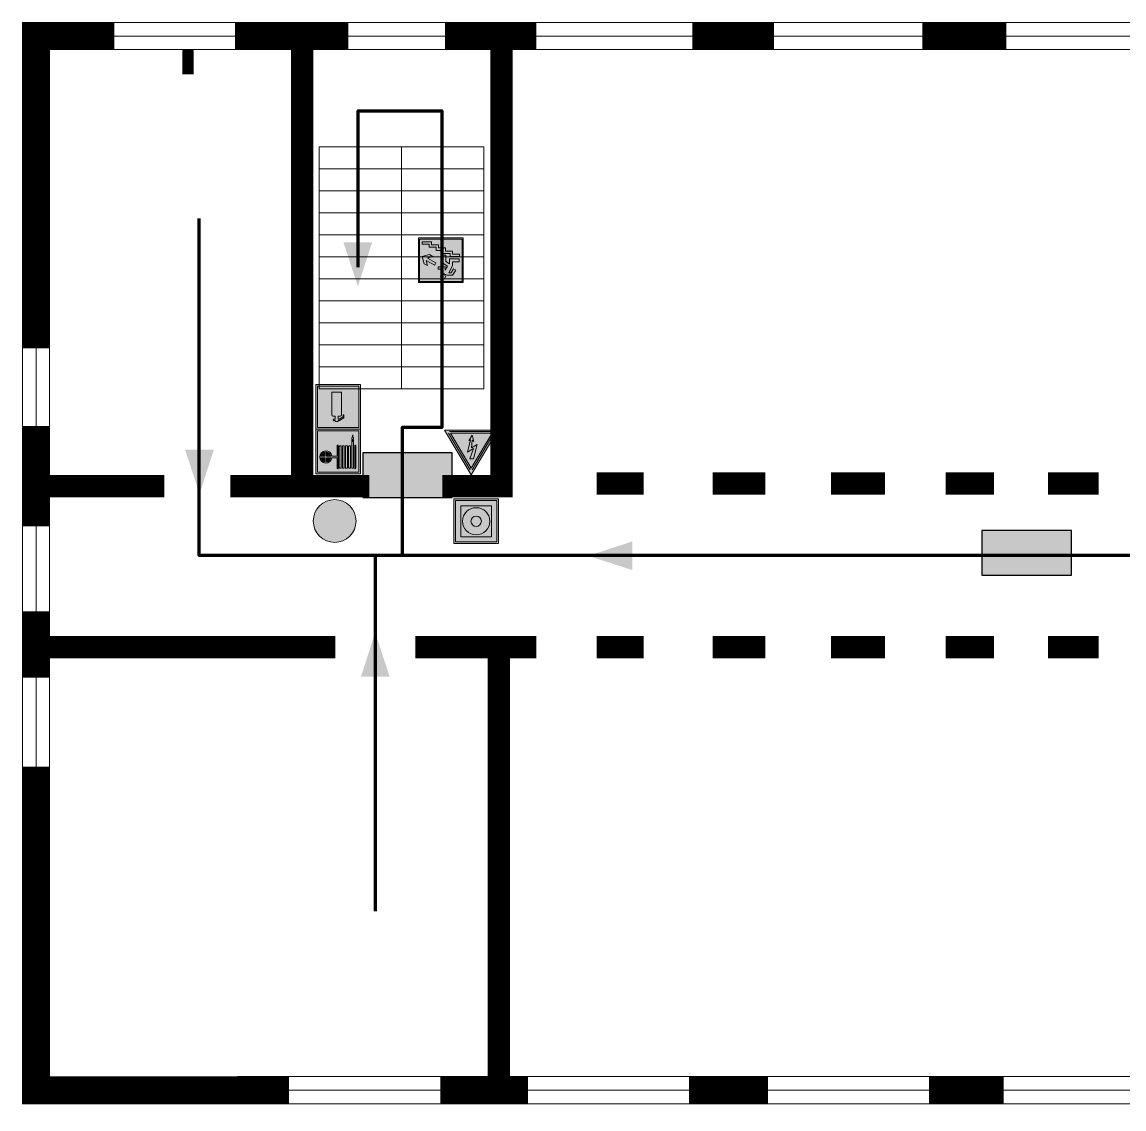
# Model space of a CAD drawing. Header units: millimetres. Extents: x 13114 to 67229, y 22859 to 38520.
# Drawn here: x 26218.1 to 26415.1, y 36067.8 to 36262.1 of the extents above; entities that cross this region are included whole.
import ezdxf

# ---------------------------------------------------------------- set-up
doc = ezdxf.new("R2010")
doc.units = ezdxf.units.MM
doc.layers.add('План_Штампы', color=7, linetype='Continuous')

# ---------------------------------------------------------------- blocks, each defined once
blk = doc.blocks.new('A$C7B4425F7')
at = {"true_color": 0xffffff}
blk.add_hatch(color=7, dxfattribs=at).paths.add_polyline_path([(0, 0), (-16, 0), (-16, -8), (0, -8)])
h = blk.add_hatch(color=126)
h.paths.add_polyline_path([(-0.2, -0.2), (-15.8, -0.2), (-15.8, -7.8), (-0.2, -7.8)])
h.paths.add_polyline_path([(-11.76, -2.03), (-11.76, -3.66), (-11.17, -3.66, -0.568275), (-11.17, -6.18), (-12.58, -6.18), (-12.58, -2.03)], flags=16)
h.paths.add_polyline_path([(-13.33, -4.12, -0.495768), (-13.59, -6.18), (-15.03, -6.18), (-15.03, -2.03), (-13.59, -2.03, -0.487973)], flags=16)
h.paths.add_polyline_path([(-10.25, -2.03), (-9.48, -2.03), (-9.48, -6.18), (-10.25, -6.18)], flags=16)
h.paths.add_polyline_path([(-13.84, -3.69), (-14.24, -3.69), (-14.24, -3.03), (-13.9, -3.03, -0.692621)], flags=0)
h.paths.add_polyline_path([(-9.15, -2.03), (-8.4, -2.03), (-8.04, -3.07), (-7.68, -2.03), (-6.93, -2.03), (-7.64, -4.1), (-6.93, -6.18), (-7.68, -6.18), (-8.04, -5.14), (-8.4, -6.18), (-9.15, -6.18), (-8.44, -4.1)], flags=16)
h.paths.add_polyline_path([(-11.76, -4.46), (-11.42, -4.46, -0.692621), (-11.36, -5.12), (-11.76, -5.12)], flags=0)
h.paths.add_polyline_path([(-13.9, -5.2), (-14.24, -5.2), (-14.24, -4.55), (-13.84, -4.55, -0.708038)], flags=0)
edge = h.paths.add_edge_path(flags=16)
edge.add_ellipse((-5.51, -4.08), major_axis=(0, 2.05), ratio=0.586184, start_angle=0, end_angle=360)
edge = h.paths.add_edge_path(flags=0)
edge.add_ellipse((-5.51, -4.08), major_axis=(0, 1.14), ratio=0.454828, start_angle=0, end_angle=360)
h.paths.add_polyline_path([(-4.13, -4.96, 0.377264), (-3.48, -4.52, 0.0555), (-3.16, -2.03), (-1.66, -2.03), (-1.66, -4.96), (-0.96, -4.96), (-0.96, -7.01), (-1.75, -7.01), (-1.75, -6.18), (-3.3, -6.18), (-3.3, -7.02), (-4.13, -7.02)], flags=16)
h.paths.add_polyline_path([(-2.73, -2.91), (-2.28, -2.91), (-2.28, -4.96), (-3.05, -4.96, 0.079136)], flags=0)
at = {"color": 126}
blk.add_lwpolyline([(-16, -8), (0, -8), (0, 0), (-16, 0)], close=True, dxfattribs=at)
blk = doc.blocks.new('A$C32E8229D')
at = {"true_color": 0xffffff}
blk.add_hatch(color=7, dxfattribs=at).paths.add_polyline_path([(0, 0), (0, -8), (16, -8), (16, 0)])
h = blk.add_hatch(color=126)
h.paths.add_polyline_path([(0.2, -0.2), (15.8, -0.2), (15.8, -7.8), (0.2, -7.8)])
h.paths.add_polyline_path([(13.49, -2.05), (12.08, -2.05), (11.37, -2.63, 0.162397), (11.29, -2.84), (11.29, -3.63), (10.35, -3.63), (10.35, -4.05), (11.68, -4.05), (11.68, -3.48), (12.26, -4.28), (11.29, -5.1), (11.29, -6.78), (11.85, -6.78), (11.85, -5.44), (12.8, -4.64), (12.8, -5.94), (14.46, -5.94), (14.46, -5.39), (13.45, -5.39), (13.45, -3.97), (12.46, -2.59), (13.15, -2.59), (13.69, -3.34), (14.18, -3)], flags=16)
h.paths.add_polyline_path([(10.74, -1.82, 1), (11.8, -1.82, 1)], flags=16)
h.paths.add_polyline_path([(9.39, -3.59), (5.99, -3.59), (6.56, -3.03), (5.91, -3.03), (5.1, -3.83), (5.91, -4.64), (6.56, -4.64), (5.99, -4.09), (9.39, -4.09)], flags=16)
h.paths.add_polyline_path([(4.29, -1.08), (1.72, -1.08), (1.72, -6.6), (4.29, -6.6)], flags=16)
at = {"color": 126}
blk.add_lwpolyline([(16, -8), (0, -8), (0, 0), (16, 0)], close=True, dxfattribs=at)
blk = doc.blocks.new('вниз')
at = {"lineweight": 0, "true_color": 0xffffff}
h = blk.add_hatch(color=7, dxfattribs=at)
h.dxf.hatch_style = 1
h.paths.add_polyline_path([(40994.51, -4472.22), (40986.51, -4472.22), (40986.51, -4480.22), (40994.51, -4480.22)])
h.paths.add_polyline_path([(40994.31, -4472.42), (40994.31, -4480.01), (40986.71, -4480.01), (40986.71, -4472.42)], flags=16)
h.paths.add_polyline_path([(40988.43, -4473.53), (40989.43, -4473.53), (40990.19, -4473.96), (40990.19, -4474.6), (40991, -4474.6), (40991, -4475.06), (40989.73, -4475.06), (40989.73, -4474.46), (40989.3, -4475.18), (40990.17, -4475.7), (40990.17, -4477.11), (40989.63, -4477.11), (40989.63, -4476.01), (40988.94, -4475.59), (40988.94, -4476.46), (40988.94, -4476.46), (40987.47, -4476.46), (40987.26, -4476.46), (40987.26, -4475.92), (40988.4, -4475.92), (40988.4, -4475.2), (40989.1, -4473.99), (40988.66, -4473.99), (40988.24, -4474.7), (40987.86, -4474.47), (40988.41, -4473.56)], flags=0)
h.paths.add_polyline_path([(40990.55, -4473.29, -1), (40989.69, -4473.29, -1)], flags=0)
h.paths.add_polyline_path([(40988.85, -4476.89), (40988.85, -4477.43), (40990.1, -4477.43), (40990.1, -4477.99), (40991.34, -4477.99), (40991.34, -4478.54), (40992.59, -4478.54), (40992.59, -4479.09), (40993.83, -4479.09), (40993.83, -4479.52), (40992.17, -4479.52), (40992.17, -4478.97), (40990.91, -4478.97), (40990.91, -4478.41), (40989.68, -4478.41), (40989.68, -4477.86), (40988.43, -4477.86), (40988.43, -4477.31), (40987.6, -4477.31), (40987.18, -4477.31), (40987.18, -4476.89)], flags=0)
h.paths.add_polyline_path([(40991.61, -4475.33), (40993.12, -4476.2), (40992.9, -4475.27), (40993.48, -4475.6), (40993.83, -4476.88), (40992.56, -4477.22), (40991.97, -4476.88), (40992.9, -4476.61), (40991.38, -4475.74), (40991.58, -4475.39)], flags=0)
h.paths.add_polyline_path([(40990.19, -4473.96), (40989.43, -4473.53), (40988.43, -4473.53), (40988.41, -4473.56), (40987.86, -4474.47), (40988.24, -4474.7), (40988.66, -4473.99), (40989.1, -4473.99), (40988.4, -4475.2), (40988.4, -4475.92), (40987.26, -4475.92), (40987.26, -4476.46), (40987.47, -4476.46), (40988.94, -4476.46), (40988.94, -4476.27), (40988.94, -4475.59), (40989.63, -4476.01), (40989.63, -4477.11), (40990.17, -4477.11), (40990.17, -4475.7), (40989.3, -4475.18), (40989.73, -4474.46), (40989.73, -4475.06), (40991, -4475.06), (40991, -4474.6), (40990.19, -4474.6)], flags=0)
h.paths.add_polyline_path([(40990.55, -4473.29, 1), (40989.69, -4473.29, 1)], flags=0)
h.paths.add_polyline_path([(40991.61, -4475.33), (40991.58, -4475.39), (40991.38, -4475.74), (40992.9, -4476.61), (40991.97, -4476.88), (40992.56, -4477.22), (40993.83, -4476.88), (40993.48, -4475.6), (40992.9, -4475.27), (40993.12, -4476.2)], flags=0)
h.paths.add_polyline_path([(40990.1, -4477.43), (40988.85, -4477.43), (40988.85, -4476.89), (40987.18, -4476.89), (40987.18, -4477.31), (40987.6, -4477.31), (40988.43, -4477.31), (40988.43, -4477.86), (40989.68, -4477.86), (40989.68, -4478.41), (40990.91, -4478.41), (40990.91, -4478.97), (40992.17, -4478.97), (40992.17, -4479.52), (40993.83, -4479.52), (40993.83, -4479.09), (40992.59, -4479.09), (40992.59, -4478.54), (40991.34, -4478.54), (40991.34, -4477.99), (40990.1, -4477.99)], flags=0)
at = {"lineweight": 0}
h = blk.add_hatch(color=126, dxfattribs=at)
h.dxf.hatch_style = 1
h.paths.add_polyline_path([(40994.31, -4472.42), (40986.71, -4472.42), (40986.71, -4480.01), (40994.31, -4480.01)])
h.paths.add_polyline_path([(40988.43, -4473.53), (40989.43, -4473.53), (40990.19, -4473.96), (40990.19, -4474.6), (40991, -4474.6), (40991, -4475.06), (40989.73, -4475.06), (40989.73, -4474.46), (40989.3, -4475.18), (40990.17, -4475.7), (40990.17, -4477.11), (40989.63, -4477.11), (40989.63, -4476.01), (40988.94, -4475.59), (40988.94, -4476.46), (40988.94, -4476.46), (40987.47, -4476.46), (40987.26, -4476.46), (40987.26, -4475.92), (40988.4, -4475.92), (40988.4, -4475.2), (40989.1, -4473.99), (40988.66, -4473.99), (40988.24, -4474.7), (40987.86, -4474.47), (40988.41, -4473.56)], flags=16)
h.paths.add_polyline_path([(40990.55, -4473.29, -1), (40989.69, -4473.29, -1)], flags=16)
h.paths.add_polyline_path([(40988.85, -4476.89), (40988.85, -4477.43), (40990.1, -4477.43), (40990.1, -4477.99), (40991.34, -4477.99), (40991.34, -4478.54), (40992.59, -4478.54), (40992.59, -4479.09), (40993.83, -4479.09), (40993.83, -4479.52), (40992.17, -4479.52), (40992.17, -4478.97), (40990.91, -4478.97), (40990.91, -4478.41), (40989.68, -4478.41), (40989.68, -4477.86), (40988.43, -4477.86), (40988.43, -4477.31), (40987.6, -4477.31), (40987.18, -4477.31), (40987.18, -4476.89)], flags=16)
h.paths.add_polyline_path([(40991.61, -4475.33), (40993.12, -4476.2), (40992.9, -4475.27), (40993.48, -4475.6), (40993.83, -4476.88), (40992.56, -4477.22), (40991.97, -4476.88), (40992.9, -4476.61), (40991.38, -4475.74), (40991.58, -4475.39)], flags=16)
at = {"lineweight": 0, "true_color": 0xffffff}
h = blk.add_hatch(color=7, dxfattribs=at)
h.dxf.hatch_style = 1
h.paths.add_polyline_path([(40989.73, -4474.46), (40989.73, -4475.06), (40991, -4475.06), (40991, -4474.6), (40990.19, -4474.6), (40990.19, -4473.96), (40989.43, -4473.53), (40988.43, -4473.53), (40988.41, -4473.56), (40987.86, -4474.47), (40988.24, -4474.7), (40988.66, -4473.99), (40989.1, -4473.99), (40988.4, -4475.2), (40988.4, -4475.92), (40987.26, -4475.92), (40987.26, -4476.46), (40987.47, -4476.46), (40988.94, -4476.46), (40988.94, -4475.59), (40989.63, -4476.01), (40989.63, -4477.11), (40990.17, -4477.11), (40990.17, -4475.7), (40989.3, -4475.18)])
h.paths.add_polyline_path([(40989.69, -4473.29, 1), (40990.55, -4473.29, 1)])
h.paths.add_polyline_path([(40991.61, -4475.33), (40991.58, -4475.39), (40991.38, -4475.74), (40992.9, -4476.61), (40991.97, -4476.88), (40992.56, -4477.22), (40993.83, -4476.88), (40993.48, -4475.6), (40992.9, -4475.27), (40993.12, -4476.2)])
h.paths.add_polyline_path([(40990.1, -4477.43), (40988.85, -4477.43), (40988.85, -4476.89), (40987.18, -4476.89), (40987.18, -4477.31), (40987.6, -4477.31), (40988.43, -4477.31), (40988.43, -4477.86), (40989.68, -4477.86), (40989.68, -4478.41), (40990.91, -4478.41), (40990.91, -4478.97), (40992.17, -4478.97), (40992.17, -4479.52), (40993.83, -4479.52), (40993.83, -4479.09), (40992.59, -4479.09), (40992.59, -4478.54), (40991.34, -4478.54), (40991.34, -4477.99), (40990.1, -4477.99)])
at = {"color": 126, "lineweight": 0}
for points in [[(40986.51, -4472.22), (40994.51, -4472.22), (40994.51, -4480.22), (40986.51, -4480.22)], [(40986.71, -4472.42), (40994.31, -4472.42), (40994.31, -4480.01), (40986.71, -4480.01)]]:
    blk.add_lwpolyline(points, close=True, dxfattribs=at)
for points in [[(40987.47, -4476.46), (40987.26, -4476.46), (40987.26, -4475.92), (40988.4, -4475.92), (40988.4, -4475.2), (40989.1, -4473.99), (40988.66, -4473.99), (40988.24, -4474.7), (40987.86, -4474.47), (40988.41, -4473.56), (40988.43, -4473.53), (40989.43, -4473.53), (40990.19, -4473.96), (40990.19, -4474.6), (40991, -4474.6), (40991, -4475.06), (40989.73, -4475.06), (40989.73, -4474.46), (40989.3, -4475.18), (40990.17, -4475.7), (40990.17, -4477.11), (40989.63, -4477.11), (40989.63, -4476.01), (40988.94, -4475.59), (40988.94, -4476.46)], [(40987.6, -4477.31), (40987.18, -4477.31), (40987.18, -4476.89), (40988.85, -4476.89), (40988.85, -4477.43), (40990.1, -4477.43), (40990.1, -4477.99), (40991.34, -4477.99), (40991.34, -4478.54), (40992.59, -4478.54), (40992.59, -4479.09), (40993.83, -4479.09), (40993.83, -4479.52), (40992.17, -4479.52), (40992.17, -4478.97), (40990.91, -4478.97), (40990.91, -4478.41), (40989.68, -4478.41), (40989.68, -4477.86), (40988.43, -4477.86), (40988.43, -4477.31), (40987.6, -4477.31)], [(40987.47, -4476.46), (40988.94, -4476.46), (40988.94, -4476.27)], [(40991.58, -4475.39), (40991.38, -4475.74), (40992.9, -4476.61), (40991.97, -4476.88), (40992.56, -4477.22), (40993.83, -4476.88), (40993.48, -4475.6), (40992.9, -4475.27), (40993.12, -4476.2), (40991.61, -4475.33), (40991.58, -4475.39)]]:
    blk.add_lwpolyline(points, dxfattribs=at)
blk.add_circle((40990.12, -4473.29), 0.432, dxfattribs=at)
blk = doc.blocks.new('A$C3AD82952')
at = {"true_color": 0xf5f5ff}
h = blk.add_hatch(color=7, dxfattribs=at)
h.dxf.hatch_style = 1
h.paths.add_polyline_path([(8.21, 8.73, 0.414214), (7.89, 9.05), (7.22, 9.05), (7.22, 9.92), (7.59, 9.92, 1), (7.57, 10.36), (7.22, 10.36), (7.22, 10.6), (6.43, 10.6), (6.43, 10.36), (6.01, 10.36), (4.74, 9.59), (4.74, 8.69), (4.98, 8.73), (4.98, 9.26), (6.12, 9.91), (6.43, 9.91), (6.43, 9.05), (5.76, 9.05, 0.414214), (5.44, 8.73), (5.44, 2.2), (8.21, 2.2)], flags=0)
h.paths.add_polyline_path([(12.8, 12.8), (0, 12.8), (0, 0), (12.8, 0)])
h.paths.add_polyline_path([(0.51, 12.29), (12.29, 12.29), (12.29, 0.51), (0.51, 0.51)], flags=16)
h.paths.add_polyline_path([(4.74, 9.59), (6.01, 10.36), (6.43, 10.36), (6.43, 10.6), (7.22, 10.6), (7.22, 10.36), (7.59, 10.36, -0.94586), (7.59, 9.92), (7.22, 9.92), (7.22, 9.05), (7.89, 9.05, -0.414214), (8.21, 8.73), (8.21, 2.2), (5.44, 2.2), (5.44, 8.73, -0.414214), (5.76, 9.05), (6.43, 9.05), (6.43, 9.91), (6.12, 9.91), (4.98, 9.26), (4.98, 8.73), (4.74, 8.69)], flags=0)
h = blk.add_hatch(color=242)
h.dxf.hatch_style = 1
h.paths.add_polyline_path([(12.29, 12.29), (0.51, 12.29), (0.51, 0.51), (12.29, 0.51)])
h.paths.add_polyline_path([(4.74, 8.69), (4.74, 9.59), (6.01, 10.36), (6.43, 10.36), (6.43, 10.6), (7.22, 10.6), (7.22, 10.36), (7.59, 10.36, -0.94586), (7.59, 9.92), (7.22, 9.92), (7.22, 9.05), (7.89, 9.05, -0.414214), (8.21, 8.73), (8.21, 2.2), (5.44, 2.2), (5.44, 8.73, -0.414214), (5.76, 9.05), (6.43, 9.05), (6.43, 9.91), (6.12, 9.91), (4.98, 9.26), (4.98, 8.73)], flags=16)
h = blk.add_hatch(color=7, dxfattribs=at)
h.dxf.hatch_style = 1
h.paths.add_polyline_path([(8.21, 8.73, 0.414214), (7.89, 9.05), (7.22, 9.05), (7.22, 9.92), (7.59, 9.92, 1), (7.57, 10.36), (7.22, 10.36), (7.22, 10.6), (6.43, 10.6), (6.43, 10.36), (6.01, 10.36), (4.74, 9.59), (4.74, 8.69), (4.98, 8.73), (4.98, 9.26), (6.12, 9.91), (6.43, 9.91), (6.43, 9.05), (5.76, 9.05, 0.414214), (5.44, 8.73), (5.44, 2.2), (8.21, 2.2)])
at = {"color": 242, "lineweight": 5}
for p, q in [((0, 0), (0, 12.8)), ((0, 12.8), (12.8, 12.8)), ((12.8, 0), (12.8, 12.8)), ((6.01, 10.36), (4.74, 9.59)), ((4.74, 9.59), (4.74, 8.69)), ((4.98, 9.26), (6.12, 9.91)), ((6.01, 10.36), (6.43, 10.36)), ((6.12, 9.91), (6.43, 9.91)), ((7.22, 10.6), (6.43, 10.6)), ((6.43, 10.6), (6.43, 10.36)), ((6.43, 9.91), (6.43, 9.05)), ((7.22, 10.36), (7.22, 10.6)), ((7.59, 10.36), (7.22, 10.36)), ((7.22, 9.05), (7.22, 9.92)), ((7.59, 9.92), (7.22, 9.92)), ((4.74, 8.69), (4.98, 8.73)), ((4.98, 8.73), (4.98, 9.26)), ((5.44, 2.2), (5.44, 8.73)), ((5.76, 9.05), (6.43, 9.05)), ((7.89, 9.05), (7.22, 9.05)), ((8.21, 2.2), (8.21, 8.73)), ((0, 0), (12.8, 0)), ((5.44, 2.2), (8.21, 2.2))]:
    blk.add_line(p, q, dxfattribs=at)
blk.add_lwpolyline([(0.51, 12.29), (12.29, 12.29), (12.29, 0.51), (0.51, 0.51)], close=True, dxfattribs=at)
for centre, radius, start, end in [((7.58, 10.14), 0.223, 273.1875, 86.8125), ((5.76, 8.73), 0.32, 90, 180), ((7.89, 8.73), 0.32, 0, 90)]:
    blk.add_arc(centre, radius, start, end, dxfattribs=at)
blk = doc.blocks.new('A$C37112FD5')
at = {"true_color": 0xf5f5ff}
h = blk.add_hatch(color=7, dxfattribs=at)
h.dxf.hatch_style = 1
h.paths.add_polyline_path([(12.8, -7.4), (0, -7.4), (0, -20.2), (12.8, -20.2)])
h.paths.add_polyline_path([(12.29, -7.91), (12.29, -19.69), (0.51, -19.69), (0.51, -7.91)], flags=16)
h.paths.add_polyline_path([(4.98, -9.04, -0.42597), (5.17, -9.22), (5.17, -12.25), (5.17, -15.29, -0.432244), (4.98, -15.47), (4.83, -15.47, -0.42597), (4.64, -15.29), (4.64, -12.25), (4.64, -9.22, -0.432244), (4.83, -9.04)], flags=0)
h.paths.add_polyline_path([(4.28, -9.22), (4.28, -12.25), (4.28, -15.29, -0.432244), (4.09, -15.47), (3.94, -15.47, -0.42597), (3.75, -15.29), (3.75, -12.25), (3.75, -9.22, -0.432244), (3.94, -9.04), (4.09, -9.04, -0.42597)], flags=0)
h.paths.add_polyline_path([(5.72, -9.04), (5.87, -9.04, -0.42597), (6.06, -9.22), (6.06, -12.25), (6.06, -15.29, -0.432244), (5.87, -15.47), (5.72, -15.47, -0.42597), (5.53, -15.29), (5.53, -12.25), (5.53, -9.22, -0.432244)], flags=0)
h.paths.add_polyline_path([(6.42, -8.9), (6.5, -8.9, -0.42597), (6.69, -9.08), (6.69, -12.03), (8.21, -12.03, -15.824349), (8.21, -12.47), (6.69, -12.47), (6.69, -15.42, -0.432244), (6.5, -15.6), (6.42, -15.6)], flags=0)
h.paths.add_polyline_path([(3.39, -9.22), (3.39, -12.25), (3.39, -15.29, -0.432244), (3.2, -15.47), (3.05, -15.47, -0.42597), (2.85, -15.29), (2.85, -12.25), (2.85, -9.22, -0.432244), (3.05, -9.04), (3.2, -9.04, -0.42597)], flags=0)
h.paths.add_polyline_path([(2.5, -9.22), (2.5, -16.71), (1.96, -16.71), (1.96, -9.22, -0.432244), (2.15, -9.04), (2.31, -9.04, -0.42597)], flags=0)
h.paths.add_polyline_path([(1.61, -8.9), (1.61, -15.6), (1.57, -15.6, -0.42597), (1.37, -15.42), (1.37, -12.03), (1.37, -9.09, -0.432244), (1.57, -8.9)], flags=0)
h.paths.add_polyline_path([(9.76, -10.81), (9.76, -12.03), (8.49, -12.03, -0.336371)], flags=0)
h.paths.add_polyline_path([(8.49, -12.47), (9.76, -12.47), (9.76, -13.7, -0.336371)], flags=0)
h.paths.add_polyline_path([(10.11, -10.81, -0.336371), (11.38, -12.03), (10.11, -12.03)], flags=0)
h.paths.add_polyline_path([(10.11, -12.47), (11.38, -12.47, -0.336371), (10.11, -13.7)], flags=0)
h.paths.add_polyline_path([(2.5, -16.84), (2.5, -17.05), (1.97, -17.05), (1.97, -16.84)], flags=0)
h.paths.add_polyline_path([(2.5, -17.24, -0.033778), (2.24, -18.6, -0.033778), (1.97, -17.24)], flags=0)
h = blk.add_hatch(color=242)
h.dxf.hatch_style = 1
h.paths.add_polyline_path([(12.29, -7.91), (0.51, -7.91), (0.51, -19.69), (12.29, -19.69)])
h.paths.add_polyline_path([(6.42, -15.6), (6.42, -8.9), (6.5, -8.9, -0.42597), (6.69, -9.08), (6.69, -12.03), (8.21, -12.03, -15.824349), (8.21, -12.47), (6.69, -12.47), (6.69, -15.42, -0.432244), (6.5, -15.6)], flags=16)
h.paths.add_polyline_path([(5.87, -15.47), (5.72, -15.47, -0.42597), (5.53, -15.29), (5.53, -12.25), (5.53, -9.22, -0.432244), (5.72, -9.04), (5.87, -9.04, -0.42597), (6.06, -9.22), (6.06, -12.25), (6.06, -15.29, -0.432244)], flags=16)
h.paths.add_polyline_path([(4.98, -15.47), (4.83, -15.47, -0.42597), (4.64, -15.29), (4.64, -12.25), (4.64, -9.22, -0.432244), (4.83, -9.04), (4.98, -9.04, -0.42597), (5.17, -9.22), (5.17, -12.25), (5.17, -15.29, -0.432244)], flags=16)
h.paths.add_polyline_path([(4.09, -15.47), (3.94, -15.47, -0.42597), (3.75, -15.29), (3.75, -12.25), (3.75, -9.22, -0.432244), (3.94, -9.04), (4.09, -9.04, -0.42597), (4.28, -9.22), (4.28, -12.25), (4.28, -15.29, -0.432244)], flags=16)
h.paths.add_polyline_path([(3.2, -15.47), (3.05, -15.47, -0.42597), (2.85, -15.29), (2.85, -12.25), (2.85, -9.22, -0.432244), (3.05, -9.04), (3.2, -9.04, -0.42597), (3.39, -9.22), (3.39, -12.25), (3.39, -15.29, -0.432244)], flags=16)
h.paths.add_polyline_path([(2.5, -17.05), (1.97, -17.05), (1.97, -16.84), (2.5, -16.84)], flags=16)
h.paths.add_polyline_path([(2.5, -17.24, -0.033778), (2.24, -18.6, -0.033778), (1.97, -17.24)], flags=16)
h.paths.add_polyline_path([(2.5, -16.71), (1.96, -16.71), (1.96, -9.22, -0.432244), (2.15, -9.04), (2.31, -9.04, -0.42597), (2.5, -9.22)], flags=16)
h.paths.add_polyline_path([(1.61, -15.6), (1.57, -15.6, -0.42597), (1.37, -15.42), (1.37, -12.03), (1.37, -9.09, -0.432244), (1.57, -8.9), (1.61, -8.9)], flags=16)
h.paths.add_polyline_path([(8.49, -12.47), (9.76, -12.47), (9.76, -13.7, -0.336371)], flags=0)
h.paths.add_polyline_path([(10.11, -13.7), (10.11, -12.47), (11.38, -12.47, -0.336371)], flags=0)
h.paths.add_polyline_path([(8.49, -12.03, -0.336371), (9.76, -10.81), (9.76, -12.03)], flags=0)
h.paths.add_polyline_path([(10.11, -12.03), (10.11, -10.81, -0.336371), (11.38, -12.03)], flags=0)
h = blk.add_hatch(color=7, dxfattribs=at)
h.dxf.hatch_style = 1
h.paths.add_polyline_path([(1.61, -8.9), (1.57, -8.9, 0.432244), (1.37, -9.09), (1.37, -12.03), (1.37, -15.42, 0.42597), (1.57, -15.6), (1.61, -15.6)])
h.paths.add_polyline_path([(2.5, -9.22, 0.42597), (2.31, -9.04), (2.15, -9.04, 0.432244), (1.96, -9.22), (1.96, -16.71), (2.5, -16.71)])
h.paths.add_polyline_path([(2.5, -16.84), (1.97, -16.84), (1.97, -17.05), (2.5, -17.05)])
h.paths.add_polyline_path([(2.5, -17.24), (1.97, -17.24, 0.033778), (2.24, -18.6, 0.033778)])
h.paths.add_polyline_path([(3.39, -12.25), (3.39, -9.22, 0.42597), (3.2, -9.04), (3.05, -9.04, 0.432244), (2.85, -9.22), (2.85, -12.25), (2.85, -15.29, 0.42597), (3.05, -15.47), (3.2, -15.47, 0.432244), (3.39, -15.29)])
h.paths.add_polyline_path([(4.28, -12.25), (4.28, -9.22, 0.42597), (4.09, -9.04), (3.94, -9.04, 0.432244), (3.75, -9.22), (3.75, -12.25), (3.75, -15.29, 0.42597), (3.94, -15.47), (4.09, -15.47, 0.432244), (4.28, -15.29)])
h.paths.add_polyline_path([(5.17, -12.25), (5.17, -9.22, 0.42597), (4.98, -9.04), (4.83, -9.04, 0.432244), (4.64, -9.22), (4.64, -12.25), (4.64, -15.29, 0.42597), (4.83, -15.47), (4.98, -15.47, 0.432244), (5.17, -15.29)])
h.paths.add_polyline_path([(6.06, -12.25), (6.06, -9.22, 0.42597), (5.87, -9.04), (5.72, -9.04, 0.432244), (5.53, -9.22), (5.53, -12.25), (5.53, -15.29, 0.42597), (5.72, -15.47), (5.87, -15.47, 0.432244), (6.06, -15.29)])
h.paths.add_polyline_path([(6.69, -12.47), (8.21, -12.47, 15.824349), (8.21, -12.03), (6.69, -12.03), (6.69, -9.08, 0.42597), (6.5, -8.9), (6.42, -8.9), (6.42, -15.6), (6.5, -15.6, 0.432244), (6.69, -15.42)])
h.paths.add_polyline_path([(8.49, -12.47), (9.76, -12.47), (9.76, -13.7, -0.336371)], flags=16)
h.paths.add_polyline_path([(8.49, -12.03, -0.336371), (9.76, -10.81), (9.76, -12.03)], flags=16)
h.paths.add_polyline_path([(10.11, -12.47), (11.38, -12.47, -0.336371), (10.11, -13.7)], flags=16)
h.paths.add_polyline_path([(10.11, -12.03), (10.11, -10.81, -0.336371), (11.38, -12.03)], flags=16)
h = blk.add_hatch(color=242)
h.dxf.hatch_style = 1
h.paths.add_polyline_path([(9.76, -10.81, 0.336371), (8.49, -12.03), (9.76, -12.03)])
h.paths.add_polyline_path([(10.11, -10.81), (10.11, -12.03), (11.38, -12.03, 0.336371)])
h.paths.add_polyline_path([(11.38, -12.47), (10.11, -12.47), (10.11, -13.7, 0.336371)])
h.paths.add_polyline_path([(9.76, -12.47), (8.49, -12.47, 0.336371), (9.76, -13.7)])
at = {"color": 242, "lineweight": 5}
for p, q in [((0, -20.2), (0, -7.4)), ((0, -7.4), (12.8, -7.4)), ((1.37, -12.03), (1.37, -9.08)), ((1.57, -8.9), (1.61, -8.9)), ((1.61, -8.9), (1.61, -15.6)), ((1.96, -16.71), (1.96, -9.22)), ((2.15, -9.04), (2.31, -9.04)), ((2.5, -16.71), (2.5, -9.22)), ((2.85, -12.25), (2.85, -9.22)), ((3.05, -9.04), (3.2, -9.04)), ((3.39, -12.25), (3.39, -9.22)), ((3.75, -12.25), (3.75, -9.22)), ((3.94, -9.04), (4.09, -9.04)), ((4.28, -12.25), (4.28, -9.22)), ((4.64, -12.25), (4.64, -9.22)), ((4.83, -9.04), (4.98, -9.04)), ((5.17, -12.25), (5.17, -9.22)), ((5.53, -12.25), (5.53, -9.22)), ((5.72, -9.04), (5.87, -9.04)), ((6.06, -12.25), (6.06, -9.22)), ((6.42, -8.9), (6.42, -15.6)), ((6.5, -8.9), (6.42, -8.9)), ((6.69, -12.03), (6.69, -9.08)), ((12.8, -20.2), (12.8, -7.4)), ((1.37, -12.03), (1.37, -15.42)), ((2.85, -12.25), (2.85, -15.29)), ((3.39, -12.25), (3.39, -15.29)), ((3.75, -12.25), (3.75, -15.29)), ((4.28, -12.25), (4.28, -15.29)), ((4.64, -12.25), (4.64, -15.29)), ((5.17, -12.25), (5.17, -15.29)), ((5.53, -12.25), (5.53, -15.29)), ((6.06, -12.25), (6.06, -15.29)), ((8.21, -12.03), (6.69, -12.03)), ((8.21, -12.47), (6.69, -12.47)), ((6.69, -12.47), (6.69, -15.42)), ((9.76, -12.03), (8.49, -12.03)), ((9.76, -12.47), (8.49, -12.47)), ((9.76, -10.81), (9.76, -12.03)), ((9.76, -12.47), (9.76, -13.7)), ((10.11, -10.81), (10.11, -12.03)), ((11.38, -12.03), (10.11, -12.03)), ((11.38, -12.47), (10.11, -12.47)), ((10.11, -12.47), (10.11, -13.7)), ((1.57, -15.6), (1.61, -15.6)), ((3.05, -15.47), (3.2, -15.47)), ((3.94, -15.47), (4.09, -15.47)), ((4.83, -15.47), (4.98, -15.47)), ((5.72, -15.47), (5.87, -15.47)), ((6.42, -15.6), (6.5, -15.6)), ((1.96, -16.71), (2.5, -16.71)), ((1.97, -16.84), (2.5, -16.84)), ((1.97, -17.05), (1.97, -16.84)), ((2.5, -17.05), (1.97, -17.05)), ((1.97, -17.24), (2.5, -17.24)), ((2.5, -16.84), (2.5, -17.05)), ((0, -20.2), (12.8, -20.2))]:
    blk.add_line(p, q, dxfattribs=at)
blk.add_lwpolyline([(0.51, -7.91), (12.29, -7.91), (12.29, -19.69), (0.51, -19.69)], close=True, dxfattribs=at)
for centre, radius, start, end in [((1.56, -9.09), 0.182, 87.1027, 180.6071), ((2.15, -9.22), 0.182, 87.1027, 180.6071), ((2.32, -9.22), 0.182, 359.3929, 92.8973), ((3.04, -9.22), 0.182, 87.1027, 180.6071), ((3.21, -9.22), 0.182, 359.3929, 92.8973), ((3.93, -9.22), 0.182, 87.1027, 180.6071), ((4.1, -9.22), 0.182, 359.3929, 92.8973), ((4.82, -9.22), 0.182, 87.1027, 180.6071), ((4.99, -9.22), 0.182, 359.3929, 92.8973), ((5.71, -9.22), 0.182, 87.1027, 180.6071), ((5.88, -9.22), 0.182, 359.3929, 92.8973), ((6.51, -9.09), 0.182, 359.3929, 92.8973), ((9.93, -12.25), 1.74, 187.2319, 172.7681), ((9.93, -12.25), 1.46, 96.9927, 171.3585), ((9.93, -12.25), 1.46, 188.6415, 263.0073), ((9.93, -12.25), 1.46, 8.6415, 83.0073), ((9.93, -12.25), 1.46, 276.9927, 351.3585), ((1.56, -15.42), 0.182, 179.3929, 272.8973), ((3.04, -15.29), 0.182, 179.3929, 272.8973), ((3.21, -15.29), 0.182, 267.1027, 0.6071), ((3.93, -15.29), 0.182, 179.3929, 272.8973), ((4.1, -15.29), 0.182, 267.1027, 0.6071), ((4.82, -15.29), 0.182, 179.3929, 272.8973), ((4.99, -15.29), 0.182, 267.1027, 0.6071), ((5.71, -15.29), 0.182, 179.3929, 272.8973), ((5.88, -15.29), 0.182, 267.1027, 0.6071), ((6.51, -15.42), 0.182, 267.1027, 0.6071), ((12.17, -15.98), 10.27, 187.041, 194.7793), ((-7.7, -15.98), 10.27, 345.2207, 352.959)]:
    blk.add_arc(centre, radius, start, end, dxfattribs=at)
blk = doc.blocks.new('A$C3E6D3DDE')
at = {"lineweight": 5}
h = blk.add_hatch(color=40, dxfattribs=at)
h.paths.add_polyline_path([(24.1, 1.45), (16.46, -11.35), (31.74, -11.35)])
h.paths.add_polyline_path([(24.09, -0.46), (30.03, -10.41), (18.14, -10.41)], flags=16)
h.paths.add_polyline_path([(24.54, -3.08), (23.41, -6.02), (25.13, -5.01), (24.33, -8.5), (24.82, -8.27), (23.79, -9.86), (23.4, -8.04), (23.8, -8.43), (24.04, -6.29), (22.39, -7.25), (23.44, -3.08)], flags=0)
h = blk.add_hatch(color=256, dxfattribs=at)
h.paths.add_polyline_path([(24.37, 0.03, 0.567511), (23.82, 0.03), (17.59, -10.4, 0.582454), (17.86, -10.88), (30.32, -10.88, 0.582149), (30.6, -10.4)])
h.paths.add_polyline_path([(24.09, -0.46), (18.14, -10.41), (30.03, -10.41)], flags=16)
h.paths.add_polyline_path([(24.54, -3.08), (23.41, -6.02), (25.13, -5.01), (24.33, -8.5), (24.82, -8.27), (23.79, -9.86), (23.4, -8.04), (23.8, -8.43), (24.04, -6.29), (22.39, -7.25), (23.44, -3.08)], flags=0)
h = blk.add_hatch(color=40, dxfattribs=at)
h.paths.add_polyline_path([(24.09, -0.46), (18.14, -10.41), (30.03, -10.41)])
h.paths.add_polyline_path([(24.82, -8.27), (23.79, -9.86), (23.4, -8.04), (23.8, -8.43), (24.04, -6.29), (22.39, -7.25), (23.44, -3.08), (24.54, -3.08), (23.41, -6.02), (25.13, -5.01), (24.33, -8.5)], flags=16)
at = {"color": 40, "lineweight": 5}
for p, q in [((16.46, -11.35), (24.1, 1.45)), ((24.1, 1.45), (31.74, -11.35))]:
    blk.add_line(p, q, dxfattribs=at)
at = {"lineweight": 5}
for p, q in [((17.59, -10.4), (23.82, 0.03)), ((24.37, 0.03), (30.6, -10.4)), ((18.14, -10.41), (24.09, -0.46)), ((23.44, -3.08), (22.39, -7.25)), ((23.41, -6.02), (24.54, -3.08)), ((24.54, -3.08), (23.44, -3.08)), ((24.09, -0.46), (30.03, -10.41)), ((22.39, -7.25), (24.04, -6.29)), ((25.13, -5.01), (23.41, -6.02)), ((24.04, -6.29), (23.8, -8.43)), ((24.33, -8.5), (25.13, -5.01)), ((23.8, -8.43), (23.4, -8.04)), ((23.4, -8.04), (23.79, -9.86)), ((23.79, -9.86), (24.82, -8.27)), ((24.82, -8.27), (24.33, -8.5)), ((17.86, -10.88), (30.32, -10.88)), ((18.14, -10.41), (30.03, -10.41))]:
    blk.add_line(p, q, dxfattribs=at)
at = {"color": 50, "lineweight": 5}
blk.add_line((31.74, -11.35), (16.46, -11.35), dxfattribs=at)
blk = doc.blocks.new('A$C7B8C2D5B')
at = {"lineweight": 0}
h = blk.add_hatch(color=5, dxfattribs=at)
h.dxf.hatch_style = 1
h.paths.add_polyline_path([(1.397, -3.024, 1), (-2.112, -3.024, 1)])
at = {"color": 5, "lineweight": 0}
blk.add_circle((-0.358, -3.024), 1.755, dxfattribs=at)
blk = doc.blocks.new('A$C54414219')
at = {"true_color": 0xffffff}
h = blk.add_hatch(color=7, dxfattribs=at)
h.paths.add_polyline_path([(2.39, -9.45), (2.39, -18.3), (11.23, -18.3), (11.23, -9.45)], flags=0)
h.paths.add_polyline_path([(10.71, -13.87, -1), (2.92, -13.87, -1)], flags=0)
h.paths.add_polyline_path([(8.3, -13.87, -1), (5.33, -13.87, -1)], flags=0)
h.paths.add_polyline_path([(0.41, -7.47), (0.41, -20.27), (13.21, -20.27), (13.21, -7.47)])
h.paths.add_polyline_path([(0.92, -19.77), (12.71, -19.77), (12.71, -7.98), (0.92, -7.98)], flags=16)
h.paths.add_polyline_path([(11.23, -9.45), (11.23, -18.3), (2.39, -18.3), (2.39, -9.45)], flags=0)
at = {"lineweight": 5}
h = blk.add_hatch(color=242, dxfattribs=at)
h.paths.add_polyline_path([(12.71, -7.98), (0.92, -7.98), (0.92, -19.77), (12.71, -19.77)])
h.paths.add_polyline_path([(11.23, -18.3), (2.39, -18.3), (2.39, -9.45), (11.23, -9.45)], flags=16)
h.paths.add_polyline_path([(10.71, -13.87, -1), (2.92, -13.87, -1)], flags=0)
h.paths.add_polyline_path([(8.3, -13.87, -1), (5.33, -13.87, -1)], flags=0)
at = {"true_color": 0xffffff}
h = blk.add_hatch(color=7, dxfattribs=at)
h.paths.add_polyline_path([(2.39, -9.45), (2.39, -18.3), (11.23, -18.3), (11.23, -9.45)])
h.paths.add_polyline_path([(10.71, -13.87, -1), (2.92, -13.87, -1)], flags=16)
h.paths.add_polyline_path([(8.3, -13.87, -1), (5.33, -13.87, -1)], flags=0)
at = {"lineweight": 5}
h = blk.add_hatch(color=242, dxfattribs=at)
h.paths.add_polyline_path([(2.92, -13.87, 1), (10.71, -13.87, 1)])
h.paths.add_polyline_path([(8.3, -13.87, -1), (5.33, -13.87, -1)], flags=16)
at = {"color": 242, "lineweight": 5}
for p, q in [((0.41, -20.27), (0.41, -7.47)), ((0.41, -7.47), (13.21, -7.47)), ((0.41, -7.47), (13.21, -7.47)), ((13.21, -20.27), (13.21, -7.47)), ((0.41, -20.27), (13.21, -20.27))]:
    blk.add_line(p, q, dxfattribs=at)
for points in [[(0.92, -7.98), (12.71, -7.98), (12.71, -19.77), (0.92, -19.77)], [(2.39, -9.45), (11.23, -9.45), (11.23, -18.3), (2.39, -18.3)]]:
    blk.add_lwpolyline(points, close=True, dxfattribs=at)
for radius in [3.89, 1.49]:
    blk.add_circle((6.81, -13.87), radius, dxfattribs=at)

msp = doc.modelspace()

# ---------------------------------------------------------------- linework, layer by layer
at = {"lineweight": 100}
for points, const_width in [([(26220.63, 36203.78), (26220.63, 36259.61), (26234.65, 36259.61)], 5), ([(26256.2, 36259.61), (26276.47, 36259.61)], 5), ([(26293.75, 36259.61), (26310.04, 36259.61)], 5), ([(26303.82, 36259.61), (26303.82, 36179.12), (26293.28, 36179.12)], 4), ([(26337.93, 36259.61), (26352.55, 36259.61)], 5), ([(26379.08, 36259.61), (26394.05, 36259.61)], 5), ([(26268.2, 36179.12), (26268.2, 36258.1)], 4), ([(26220.63, 36171.98), (26220.63, 36189.91)], 5), ([(26243.54, 36179.12), (26220.99, 36179.12)], 4), ([(26280.21, 36179.12), (26255.34, 36179.12)], 4), ([(26329.23, 36179.63), (26320.86, 36179.63)], 4), ([(26351, 36179.63), (26341.55, 36179.63)], 4), ([(26372.35, 36179.63), (26362.7, 36179.63)], 4), ([(26391.85, 36179.63), (26383.23, 36179.63)], 4), ([(26410.54, 36179.63), (26401.5, 36179.63)], 4), ([(26220.63, 36144.91), (26220.63, 36156.75)], 5), ([(26274.11, 36150.36), (26221.45, 36150.36)], 4), ([(26310.04, 36150.36), (26288.4, 36150.36)], 4), ([(26303.33, 36150.36), (26303.33, 36069.81)], 4), ([(26329.23, 36150.36), (26320.86, 36150.36)], 4), ([(26351, 36150.36), (26341.55, 36150.36)], 4), ([(26372.35, 36150.36), (26362.7, 36150.36)], 4), ([(26391.85, 36150.36), (26383.23, 36150.36)], 4), ([(26410.54, 36150.36), (26401.5, 36150.36)], 4), ([(26265.86, 36071.16), (26220.63, 36071.16), (26220.63, 36129)], 5), ([(26308.57, 36071.16), (26292.92, 36071.16)], 5), ([(26351.49, 36071.16), (26337.32, 36071.16)], 5), ([(26393.56, 36071.16), (26380.27, 36071.16)], 5)]:
    msp.add_lwpolyline(points, dxfattribs=dict(at, const_width=const_width))
at = {"lineweight": 0}
for points in [[(26733.93, 36262.03), (26220.91, 36262.03)], [(26733.68, 36259.61), (26220.66, 36259.61)], [(26733.8, 36257.23), (26220.78, 36257.23)], [(26218.19, 36204.02), (26218.19, 36120.75)], [(26220.63, 36203.78), (26220.63, 36120.51)], [(26223.02, 36203.96), (26223.02, 36120.69)], [(26747.37, 36073.6), (26256.64, 36073.6)], [(26747.35, 36071.16), (26256.63, 36071.16)], [(26747.48, 36068.75), (26256.76, 36068.75)]]:
    msp.add_lwpolyline(points, dxfattribs=at)
at = {"lineweight": 0, "const_width": 2, "elevation": 2}
msp.add_lwpolyline([(26247.79, 36257.23), (26247.79, 36252.74)], dxfattribs=at)
at = {"color": 126, "lineweight": 100, "true_color": 0x008754}
for points in [[(26278.2, 36218.3), (26278.2, 36246.24), (26293.15, 36246.24), (26293.15, 36189.62), (26286.06, 36189.62), (26286.06, 36166.75)], [(26612.2, 36166.75), (26249.77, 36166.75), (26249.77, 36226.98)], [(26281.22, 36166.75), (26281.22, 36103.15)]]:
    msp.add_lwpolyline(points, dxfattribs=at)
at = {"lineweight": 0}
for points in [[(26285.96, 36239.82), (26271.25, 36239.82), (26271.25, 36235.89), (26285.96, 36235.89)], [(26300.67, 36239.82), (26285.96, 36239.82), (26285.96, 36235.89), (26300.67, 36235.89)], [(26285.96, 36235.89), (26271.25, 36235.89), (26271.25, 36231.96), (26285.96, 36231.96)], [(26300.67, 36235.89), (26285.96, 36235.89), (26285.96, 36231.96), (26300.67, 36231.96)], [(26285.96, 36231.96), (26271.25, 36231.96), (26271.25, 36228.02), (26285.96, 36228.02)], [(26300.67, 36231.96), (26285.96, 36231.96), (26285.96, 36228.02), (26300.67, 36228.02)], [(26285.96, 36228.02), (26271.25, 36228.02), (26271.25, 36224.09), (26285.96, 36224.09)], [(26300.67, 36228.02), (26285.96, 36228.02), (26285.96, 36224.09), (26300.67, 36224.09)], [(26285.96, 36224.09), (26271.25, 36224.09), (26271.25, 36220.15), (26285.96, 36220.15)], [(26300.67, 36224.09), (26285.96, 36224.09), (26285.96, 36220.15), (26300.67, 36220.15)], [(26285.96, 36220.15), (26271.25, 36220.15), (26271.25, 36216.22), (26285.96, 36216.22)], [(26300.67, 36220.15), (26285.96, 36220.15), (26285.96, 36216.22), (26300.67, 36216.22)], [(26285.96, 36216.22), (26271.25, 36216.22), (26271.25, 36212.29), (26285.96, 36212.29)], [(26300.67, 36216.22), (26285.96, 36216.22), (26285.96, 36212.29), (26300.67, 36212.29)], [(26285.96, 36212.29), (26271.25, 36212.29), (26271.25, 36208.35), (26285.96, 36208.35)], [(26300.67, 36212.29), (26285.96, 36212.29), (26285.96, 36208.35), (26300.67, 36208.35)], [(26285.96, 36208.35), (26271.25, 36208.35), (26271.25, 36204.42), (26285.96, 36204.42)], [(26300.67, 36208.35), (26285.96, 36208.35), (26285.96, 36204.42), (26300.67, 36204.42)], [(26285.96, 36204.42), (26271.25, 36204.42), (26271.25, 36200.49), (26285.96, 36200.49)], [(26300.67, 36204.42), (26285.96, 36204.42), (26285.96, 36200.49), (26300.67, 36200.49)], [(26285.96, 36200.49), (26271.25, 36200.49), (26271.25, 36196.55), (26285.96, 36196.55)], [(26300.67, 36200.49), (26285.96, 36200.49), (26285.96, 36196.55), (26300.67, 36196.55)]]:
    msp.add_lwpolyline(points, close=True, dxfattribs=at)
at = {"layer": 'План_Штампы', "color": 126, "true_color": 0x008754}
for points in [[(26275.57, 36222.75), (26280.7, 36222.73), (26278.16, 36214.86)], [(26247.28, 36185.66), (26252.41, 36185.65), (26249.86, 36177.77)], [(26327.24, 36169.28), (26327.23, 36164.14), (26319.35, 36166.69)], [(26283.84, 36145.08), (26278.71, 36145.09), (26281.25, 36152.97)]]:
    msp.add_solid(points, dxfattribs=at)

# ---------------------------------------------------------------- block references
at = {"color": 126, "true_color": 0x008754, "rotation": 180}
msp.add_blockref('вниз', (67283.5, 31743.31), dxfattribs=at)
at = {"rotation": 180}
for name, p, xscale, yscale, zscale in [('A$C3AD82952', (26278.63, 36197.33), 0.625, 0.625, 0.625), ('A$C37112FD5', (26278.63, 36176.71), 0.6249984004534781, 0.6249984004534781, 0.6249984004534781), ('A$C3E6D3DDE', (26313.48, 36182.09), 0.625, 0.625, 0.625), ('A$C7B8C2D5B', (26273.23, 36166.33), 2.177419353276491, 2.177419353276491, 2.177419353276491), ('A$C54414219', (26303.56, 36164.2), 0.625, 0.625, 0.625)]:
    msp.add_blockref(name, p, dxfattribs=dict(at, xscale=xscale, yscale=yscale, zscale=zscale))
at = {"layer": 'План_Штампы', "rotation": 180}
msp.add_blockref('A$C7B4425F7', (26279.04, 36177.09), dxfattribs=at)
at = {"layer": 'План_Штампы', "color": 126, "true_color": 0x008754, "xscale": -1, "rotation": 180}
msp.add_blockref('A$C32E8229D', (26389.7, 36163.22), dxfattribs=at)

doc.saveas('drawing.dxf')
